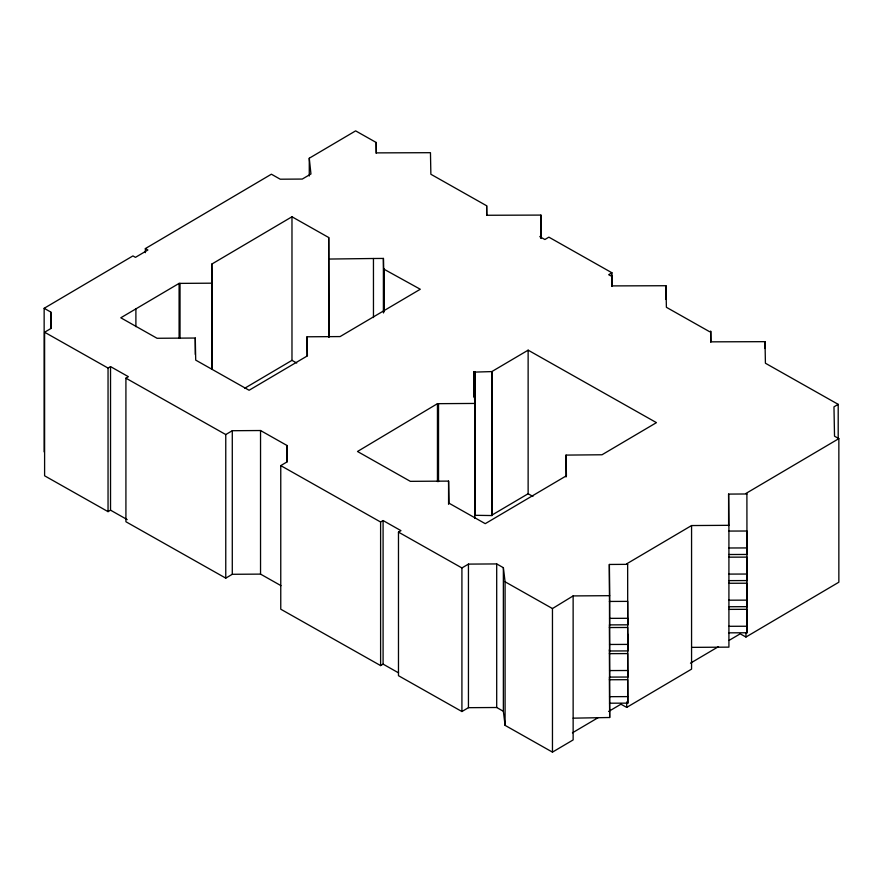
<?xml version="1.0" encoding="UTF-8"?>
<svg xmlns="http://www.w3.org/2000/svg" width="883" height="883" viewBox="0 0 883 883"><rect width="100%" height="100%" fill="white"/><g stroke="black" fill="none" stroke-linecap="round" stroke-linejoin="round"><path stroke-width="1.32" d="M474.734 518.299L474.734 403.443L437.449 403.674L357.494 451.489L410.341 481.345L448.575 481.103L448.994 503.178L485.253 523.663L566.422 475.76L566.036 455.098L602.007 454.767L656.444 422.637L528.133 350.165L491.82 371.588L491.963 515.551L475.275 515.308M44.15 451.886L44.15 308.299L132.925 255.915L135.463 257.35L147.903 250.01L145.364 248.576L145.364 252.681M145.364 248.576L271.39 174.205L280.231 179.205L302.295 179.061L310.948 173.962L309.271 158.223L355.628 130.872L376.18 142.472L376.368 152.88L430.462 152.693L430.871 174.26L486.654 205.772L486.831 215.264L540.915 215.088L541.312 238.487M280.96 585.65L260.54 574.116L232.284 574.292L225.761 578.133L125.916 521.743L125.916 378.167L128.399 376.699L110.53 366.6L110.53 510.175L108.046 511.643L44.603 475.805L44.603 332.229L51.126 328.388L50.817 312.074L44.15 308.299M212.141 369.326L212.141 283.178L179.094 283.388L120.794 317.792L157.053 338.277L195.286 338.034L195.706 360.109L249.105 390.264L307.405 355.86L307.041 336.787L340.098 336.578L420.286 289.249L383.619 268.995L383.421 258.432L373.454 258.498L373.465 317.571M211.777 369.381L211.777 264.094L291.975 216.776L328.719 237.527L329.127 336.997M108.046 511.643L108.046 368.068L110.53 366.6M244.801 388.189L291.975 360.352L291.975 216.776M541.312 235.75L539.8 236.644L544.877 239.514L548.873 237.152L611.941 272.781L611.941 286.445M225.761 578.133L225.761 434.557L232.284 430.716L260.54 430.529L286.964 445.462L287.273 461.776L280.761 465.617L280.761 609.204L380.606 665.594L383.09 664.126L383.09 520.551L400.959 530.65L398.476 532.118L398.476 675.694L461.919 711.532L468.443 707.68L496.699 707.504L503.365 711.268L505.087 725.373L552.46 752.128L573.144 739.921L573.133 595.915L609.678 595.683L609.358 564.458L627.647 564.347L627.813 703.144L609.535 703.199L609.358 677.14M611.941 272.781L608.674 274.701L610.782 275.882L611.687 275.353L611.886 285.904L665.97 285.728L666.389 307.295L709.811 331.82L710.727 331.291L710.925 341.842L765.009 341.666L765.418 363.233L838.199 404.348L838.199 438.531M380.606 665.594L380.606 522.019L383.09 520.551M491.82 515.164L528.133 493.74L528.133 350.165M461.919 711.532L461.919 567.946L468.443 564.105L496.699 563.928L503.365 567.692L505.087 581.798L505.087 725.373M838.199 404.348L833.971 406.842L834.523 436.191L838.85 438.63L838.85 582.206L745.958 637.029L740.197 633.828L729.049 640.407M728.773 632.835L747.062 632.769L746.897 493.972L728.607 494.094L728.916 525.319L691.566 525.551L626.72 563.818L627.647 564.347M838.85 438.63L745.958 493.442L746.897 493.972M552.46 752.128L552.46 608.553L573.133 595.915M572.416 732.835L598.122 717.669M608.63 711.466L620.948 704.204L626.72 707.393L691.566 669.126L691.566 525.551M690.473 663.177L718.53 646.621M329.127 259.05L373.454 258.498M473.663 375.838L473.663 371.743L475.275 371.732L475.286 515.661M475.286 372.085L491.82 371.588M473.663 371.743L474.734 403.443M691.566 647.371L728.916 647.14L728.916 525.319M609.678 595.683L609.678 717.504L573.144 718.166M728.607 531.069L746.897 531.014L747.062 554.458L728.773 554.513M728.773 547.99L747.062 547.935L747.062 554.458M728.607 557.173L746.897 557.118L747.062 574.038L747.062 580.561L728.773 580.628M728.773 574.093L747.062 574.038M728.607 583.277L746.897 583.221L747.062 606.665L728.773 606.731M728.773 600.197L747.062 600.142L747.062 606.665M609.358 601.444L627.647 601.378L627.813 624.822L609.535 624.888L609.358 564.458M728.607 609.38L746.897 609.325L747.062 632.769M609.535 618.365L627.813 618.299L627.813 624.822M728.773 626.301L747.062 626.246M609.358 627.548L627.647 627.482L627.813 650.926L609.535 650.992L609.358 624.932M609.535 644.469L627.813 644.402M609.358 653.652L627.647 653.586L627.813 677.04L609.535 677.095L609.358 649.733M609.535 670.572L627.813 670.506L627.813 677.04M609.358 679.755L627.647 679.689L627.813 703.144M609.535 696.676L627.813 696.61M291.975 360.352L296.721 363.023M528.133 493.74L532.924 496.445M505.087 581.798L552.46 608.553M44.603 332.229L108.046 368.068M125.916 378.167L225.761 434.557M280.761 465.617L380.606 522.019M398.476 532.118L461.919 567.946M110.53 510.175L127.207 519.601M383.09 664.126L398.575 672.879M211.777 264.094L212.141 283.178M746.897 563.641L747.062 580.561M627.647 634.005L627.813 650.926M609.535 703.199L609.678 717.504M765.009 341.666L765.009 348.509M745.958 632.945L745.958 637.029M728.607 494.094L728.607 525.595M710.727 331.291L710.727 342.24M665.97 285.728L665.97 299.414M626.72 701.952L626.72 707.393M611.687 275.353L611.687 286.302M566.036 455.098L566.036 476.975M540.915 215.088L540.915 238.355M503.365 567.692L503.365 711.268M496.699 563.928L496.699 707.504M491.952 371.666L491.963 515.551M486.654 205.772L486.654 215.353M475.275 371.732L475.275 396.346M474.248 377.814L474.248 396.964M473.785 377.814L473.785 396.964M468.443 564.105L468.443 707.68M448.575 481.103L448.575 504.348M438.531 403.663L438.531 481.61M437.449 403.674L437.449 481.621M384.282 268.907L384.282 311.302M384.149 268.995L384.149 311.379M383.619 268.995L383.619 312.748M383.421 258.432L383.432 312.692M376.18 142.472L376.18 153.421M328.719 237.527L328.719 337.339M309.271 158.223L309.271 175.993M307.041 336.787L307.041 355.926M286.964 445.462L286.964 461.864M260.54 430.529L260.54 574.116M232.284 430.716L232.284 574.292M195.286 338.034L195.286 354.436M180.033 283.377L180.033 338.079M179.094 283.388L179.094 338.079M135.894 308.884L135.894 326.655M50.817 312.074L50.817 328.476"/></g></svg>
